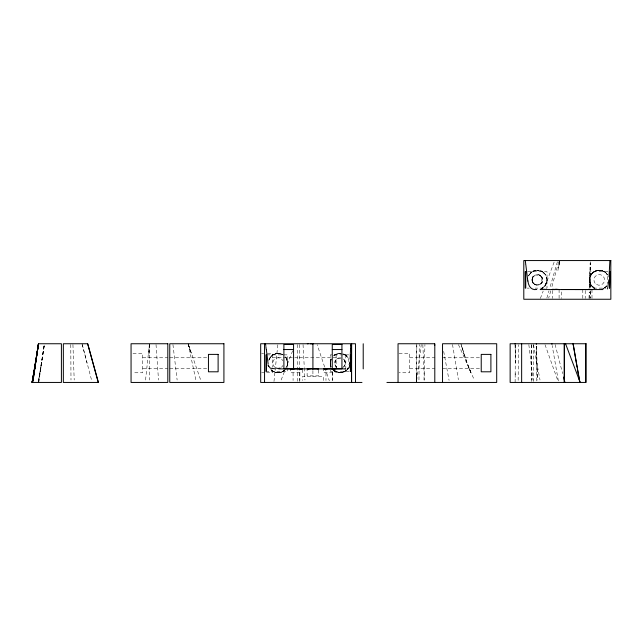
<?xml version="1.0" encoding="UTF-8"?>
<svg xmlns="http://www.w3.org/2000/svg" width="643" height="643" viewBox="0 0 643 643"><rect width="100%" height="100%" fill="white"/><g stroke="black" fill="none" stroke-linecap="round" stroke-linejoin="round"><path stroke-width="0.48" stroke-dasharray="3.21 2.41" d="M416.423 343.748L416.415 381.452L416.961 373.487M515.26 363.03L515.268 353.586L515.268 358.762M515.268 360.281L515.164 377.328M590.483 261.765L590.314 287.164M416.463 373.623L416.423 381.46L416.736 373.583M590.322 287.566L590.338 284.745M418.955 379.884L419.268 344.511M518.154 380.343L518.467 344.68M416.415 382.44L416.849 344.64M515.107 382.44L515.212 372.771M536.35 380.937L536.431 349.101M590.274 290.789L590.194 298.039M590.282 291.432L590.274 298.288M332.31 380.519L332.527 369.942M589.543 298.448L589.695 291.994M589.808 287.164L590.395 262.979M149.184 353.562L149.433 343.748L148.654 353.562M423.994 380.021L424.927 344.552M589.012 298.448L589.221 291.994M589.374 287.164L590.153 262.979M538.304 285.138L541.671 282.984L541.961 277.278L539.292 274.955L541.784 276.996M331.129 359.228L330.381 364.171M330.381 362.065L331.266 358.939L330.325 362.853L331.129 366.96M532.099 280.87L532.099 278.933M559.74 261.54L559.378 265.463L559.756 261.54L557.931 270.373L559.659 261.54M277.824 344.728L273.982 381.46M145.551 380.021L149.345 344.552M546.228 283.708L544.613 286.28L541.607 288.586L545.553 285.01L547.008 279.906L545.457 274.649L541.414 271.137L537.805 270.245L534.06 270.799L530.877 272.696L528.659 275.622M416.648 380.648L421.245 344.624M38.765 382.44L44.214 344.744L40.63 367.925M38.676 379.989L41.401 363.215M38.572 382.44L44.391 344.712L38.234 382.44M546.92 281.208L545.272 285.428L541.953 288.402M532.878 282.816L535.378 284.849L532.878 282.816L532.01 279.906L532.999 276.82L536.366 274.674M286.778 367.346L287.71 362.113L285.926 357.428M287.413 365.666L287.542 361.02L285.299 356.648M334.681 363.094L335.373 360.466L338.041 358.151M342.55 367.764C345.693 366.1 346.191 361.197 343.378 358.987L344.335 360.016L345.315 363.094M558.727 261.765L551.782 287.164M536.366 285.138L533.272 283.338L532.01 279.906L533.521 276.193L532.878 276.996M550.762 290.797L548.712 298.047M557.409 261.765L549.709 288.369M546.855 298.047L549.001 290.789M532.01 279.906L532.999 276.82L535.137 275.059L539.879 275.236L542.282 277.945L540.57 275.686L538.304 274.674M268.878 360.128L269.248 359.172M554.097 262.191L544.099 288.667M542.563 280.87L541.671 282.984L539.533 284.753L534.783 284.576L532.388 281.867L533.272 283.338M540.369 298.432L543.174 291.086M292.629 350.829L280.806 380.841M592.235 286.569L590.322 283.635L589.567 279.906L590.226 276.394L592.235 273.235L590.033 276.94L589.711 281.57L591.48 285.677L594.855 288.53M545.843 284.503L546.654 282.478M286.979 366.904L287.767 363.094L286.119 357.693M269.216 359.236L271.282 356.222L269.216 359.236L270.132 357.596M590.523 275.726L589.679 278.435C590.475 269.473 603.632 267.343 607.595 275.027L607.595 283.563M335.051 361.133L335.373 360.466L335.662 366.18L336.619 367.201L335.051 365.055M344.624 365.722L344.945 365.055M528.458 276.048L529.39 274.384M532.388 277.945L532.999 276.82M541.671 282.984L542.282 281.867L541.141 283.619L541.784 282.816M591.198 274.529L593.079 272.447L592.058 273.428M606.92 285.797L603.6 288.538A9.677 9.677 0 0 0 606.815 285.926L603.351 288.659M270.446 357.17C273.235 353.417 278.869 352.3 282.88 354.695M285.122 369.733L282.277 371.815L278.732 372.747M592.34 273.13L596.913 270.518M284.785 370.079L284.897 369.966A9.677 9.677 0 0 1 271.25 369.934L271.057 369.741M531.327 272.319L529.028 274.947L531.801 271.973L531.327 272.319L534.084 270.791L533.352 271.089L538.167 270.269L537.018 270.237L541.92 271.386L540.675 270.832M333.508 355.925L335.678 354.446M346.464 370.288C342.775 373.768 336.385 373.527 332.986 369.757A9.677 9.677 0 0 0 346.633 370.135M605.023 287.662L606.068 286.754M284.897 369.966L281.546 372.128M283.796 370.907C279.769 374.049 273.5 373.069 270.47 369.058M333.042 369.821C336.385 373.366 342.51 373.84 346.119 370.432M271.209 356.294C274.457 353.007 279.826 352.493 283.595 355.137M339.866 353.425C341.546 353.296 334.44 353.779 334.119 355.41L337.326 353.795L340.806 353.457M334.119 355.41L338.371 353.562L335.839 354.365M272.688 355.065L276.016 353.65L278.089 353.425L282.012 354.253L281.433 354.02M595.322 271.065C603.303 268.919 593.642 270.968 592.991 272.528L595.579 270.952M541.478 288.57L542.869 287.839L541.205 288.578M541.342 288.627L542.869 287.839M344.005 371.895L344.64 371.582L341.152 372.699M601.526 289.302L603.881 288.394M275.26 353.843L276.016 353.65M279.046 372.723L281.883 371.992M596.616 270.599L599.597 270.237L602.595 270.832M340.838 372.731L342.59 372.418M275.381 372.385L280.163 372.546M337.446 358.424L342.197 358.247M527.694 271.684L547.008 271.684L547.008 288.128L535.121 288.128M607.948 271.684L589.567 271.684L589.567 288.128M527.196 288.128L529.173 288.128M593.441 288.128L606.011 288.128M132.988 353.425L142.666 353.425L142.666 372.771L132.988 372.771M261.645 353.425L263.582 353.425M267.448 353.425L272.286 353.425L272.286 367.225M399.006 353.425L409.647 353.425L409.647 372.771L399.006 372.771M266.933 354.872L287.767 354.872L287.767 371.316L265.945 371.316M348.763 354.872L330.325 354.872L330.325 371.316L350.7 371.316M142.666 357.773L167.815 357.773M169.752 357.773L207.448 357.773M272.286 357.773L297.436 357.773M299.373 357.773L336.128 357.773M409.647 357.773L434.797 357.773M442.537 357.773L480.233 357.773M142.666 368.415L167.815 368.415M169.752 368.415L207.448 368.415M409.647 368.415L434.797 368.415M442.537 368.415L480.233 368.415M261.645 372.771L265.511 372.771M266.483 372.771L272.286 372.771L272.286 369.934M598.111 270.301L601.181 270.43M339.713 372.763L338.194 372.602M277.792 372.763L274.167 371.935L271.274 369.958L274.167 371.935M339.126 372.731L337.929 372.546M279.191 353.481L280.091 353.634M332.986 369.757L335.099 371.437L337.961 372.554M343.177 353.955L346.103 355.587M601.526 270.502L605.071 272.182L607.595 275.027A9.677 9.677 0 0 0 592.179 273.299A9.677 9.677 0 0 0 594.936 288.57M274.239 371.967L273.162 371.421M336.747 372.209L333.235 369.878M345.83 355.378L342.695 353.803C347.284 355.137 350.258 359.3 348.353 364.316M589.735 281.69L591.271 285.388L595.249 288.715M541.84 271.346L544.79 273.741L543.962 272.857A9.677 9.677 0 0 0 528.538 275.887M594.349 288.249L591.255 285.363L589.695 281.441M594.06 288.072L592.058 286.384M605.023 272.15L606.092 273.074M346.231 355.7L348.353 358.215A9.677 9.677 0 0 0 333.42 356.005M541.398 276.474L542.563 278.933M458.419 344.552L474.341 380.021M468.908 367.933L471.038 372.731L467.292 363.44L470.901 372.803M463.836 353.787L467.316 363.504L460.87 343.748L463.957 353.835L461.184 344.664M545.023 344.68L557.714 380.351M188.407 344.552L200.68 380.021M324.948 367.925L329.329 380.809M324.635 366.984L317.144 344.64M195.793 379.7L188.126 343.748L191.309 353.264M188.126 343.748L191.043 353.023M330.51 364.999L330.333 363.432L331.089 366.872L330.398 364.292M82.031 343.748L91.756 380.809M555.078 344.471L562.649 373.615M82.264 344.64L87.078 363.215M546.654 277.318L546.92 278.596M558.357 380.937L552.168 345.5M443.678 351.391L449.087 380.407M533.457 344.552L540.007 380.021M452.503 344.471L458.395 379.756M528.843 344.624L533.039 380.214M172.943 344.552L177.13 380.021M156.024 344.552L158.516 380.021M303.046 344.552L304.268 367.129M304.316 367.933L304.967 380.021M422.821 344.632L424.436 380.238M536.439 346.199L537.669 380.053M72.932 344.552L74.21 380.021M536.399 346.135L537.331 379.997M515.164 346.119L515.147 345.532M536.407 347.308L536.399 346.722M515.204 348.498L515.139 343.748L515.252 353.304M515.212 349.093L515.22 349.993M515.228 350.298L515.268 356.937M70.77 344.552L70.995 380.021M149.433 343.748L149.522 380.021M582.799 289.527L582.799 298.44M591.986 289.503L591.986 298.44M585.218 290.507L585.218 298.44M561.516 291.922L561.516 298.44M559.097 289.503L559.097 298.44M552.329 290.507L552.329 298.44M533.602 344.744L533.602 381.452M531.568 344.744L531.568 381.452M531.496 344.552L531.496 380.021M345.805 354.872L345.805 371.316M336.128 354.872L336.128 371.316M335.164 369.436L335.164 372.771L323.558 372.771L323.558 369.436M332.744 372.771L332.744 380.503M325.969 372.771L325.969 380.503M323.558 380.503L323.558 376.637L302.274 376.637L302.274 380.503M318.719 370.014L318.719 375.866L307.121 375.866L307.113 370.014M312.916 370.689L312.916 376.637M302.274 369.436L302.274 372.771L290.668 372.771L290.668 369.436M299.855 372.771L299.855 380.503M299.373 344.552L299.373 382.44M297.436 344.552L297.436 381.235M293.079 372.771L293.079 380.503M543.922 272.825A9.677 9.677 0 0 1 541.969 288.394M282.816 365.537A5.321 5.321 0 0 1 281.441 367.225M274.738 367.225A5.321 5.321 0 0 1 274.73 358.971A5.321 5.321 0 0 1 282.816 360.651M343.354 358.963A5.321 5.321 0 0 1 343.354 367.225M336.643 367.225A5.321 5.321 0 0 1 340.967 357.862M331.065 366.807A9.677 9.677 0 0 1 331.065 359.381M285.404 356.761A9.677 9.677 0 0 1 286.891 367.113M268.806 360.369A9.677 9.677 0 0 1 282.727 354.606M41.731 363.094L38.58 380.503L41.731 363.094M596.583 284.511A5.321 5.321 0 0 0 604.565 279.906A5.321 5.321 0 0 0 596.583 275.3A5.321 5.321 0 0 0 596.583 284.511M534.671 284.511A5.321 5.321 0 0 0 542.652 279.906A5.321 5.321 0 0 0 534.671 275.3A5.321 5.321 0 0 0 534.671 284.511"/><path stroke-width="0.96" d="M351.608 382.44L351.544 343.748L351.544 382.44M351.536 363.094L351.608 343.748M609.001 276.844L609.902 260.56M350.089 359.075L350.612 348.305M608.833 279.858L607.579 288.924M349.913 362.105L349.888 362.556M349.864 362.845L349.832 363.335M349.824 363.472L349.221 367.876M350.789 345.821L350.877 344.969M33.524 377.481L33.822 375.496M34.111 373.511L38.484 343.748L61.407 343.748L61.407 382.44L32.15 382.44L35.478 363.215L33.356 376.669M32.6 381.452L38.508 343.748L32.158 382.44L33.034 377.537M32.753 380.519L33.05 378.598M33.677 373.792L32.158 382.44L33.838 372.827M348.193 368.23L347.324 369.412M552.337 289.318L559.064 289.503M585.218 289.487L591.97 289.567L589.076 289.511M307.113 368.857L311.308 368.841M291.07 368.865L290.668 368.801L302.266 368.865M559.008 289.503L556.348 289.511M323.783 368.793L334.754 368.865M555.239 289.511L552.345 289.503L554.925 289.535M588.281 289.511L585.234 289.503L587.967 289.535M291.126 368.785L294.333 368.873M558.863 289.503L557.714 289.575M345.629 368.889L345.203 368.889M582.148 289.519L582.759 289.527L561.725 289.535L570.759 289.487M581.802 289.543L574.914 289.551M290.893 368.881L292.581 368.881M323.71 368.881L325.471 368.881M345.146 368.889L279.826 368.881M603.005 289.567L540.675 289.559M310.312 343.756L313.028 343.748M299.011 368.881L302.266 368.897M591.681 289.567L590.459 289.575M301.406 368.873L299.654 368.873M317.771 368.889L318.406 368.889M332.544 368.873L334.296 368.873M335.003 368.881L331.901 368.881M588.602 289.254L591.986 289.487M555.713 289.254L559.097 289.487M554.764 289.575L552.634 289.567M587.654 289.575L585.395 289.567M283.893 349.551L293.57 349.551M332.262 349.551L341.931 349.551M361.977 382.44L260.68 382.44L260.68 343.748L355.475 343.748L355.475 382.44M386.917 382.44L496.701 382.44L496.701 343.748L442.537 343.748L442.537 382.44M307.338 343.748L308.174 343.756M307.515 368.889L309.026 368.889M314.001 368.841L318.679 368.857M327.223 368.873L324.209 368.865M540.594 289.559L540.176 289.551M279.223 368.873L278.757 368.873M536.768 289.487C532.155 290.395 528.538 287.284 527.879 280.943M275.18 368.801L270.301 368.19L268.661 365.98M565.551 343.748L580.179 382.44M265.527 344.182L265.832 345.588M87.657 343.748L98.403 382.44L63.344 382.44L63.344 343.748L87.681 343.748L98.258 382.44M563.549 377.087L564.94 382.44M268.139 364.034L266.371 349.76M434.507 343.748L434.797 345.283M577.446 369.154L579.857 382.44L573.09 343.748L577.101 367.185M551.863 343.748L551.967 344.318M527.509 278.676L525.853 265.069M525.275 260.56L525.781 264.522M536.334 343.748L536.342 344.343M515.107 343.748L515.123 344.343M585.66 343.748L585.66 382.44M564.441 343.748L564.441 382.44M564.192 343.748L564.192 382.44M521.65 343.748L521.65 382.44M434.797 382.44L434.797 343.748L398.041 343.748L398.041 382.44M363.215 343.748L363.215 368.889M312.916 343.748L312.916 369.685M264.546 343.748L264.546 382.44M527.871 281.047A58.183 7.411 -86.5 0 1 527.493 278.797M280.051 368.045A5.321 5.321 0 0 1 276.128 368.045M350.877 345.645A47.293 1.173 -89.5 0 1 351.062 344.166M350.62 348.602A50.966 1.294 -89.7 0 1 350.797 346.03M268.597 366.663A56.825 6.076 -86.2 0 1 268.043 365.015M265.856 346.489A50.194 1.929 88 0 1 266.21 349.398M265.262 343.764A49.905 1.969 88.1 0 1 265.519 344.013M348.353 367.973A9.677 9.677 0 0 1 347.116 369.645M33.074 379.466L32.777 381.452L33.074 379.466M38.484 343.748L33.372 377.481L38.508 343.748M610.85 260.56L523.796 260.56L523.796 299.252L610.85 299.252L610.81 260.56M525.757 271.684L525.21 271.684L525.21 288.128L525.757 288.128L525.757 271.684M609.885 271.684L609.588 288.128L609.885 271.684M167.815 343.748L131.059 343.748L131.059 382.44L167.815 382.44L167.815 343.748M223.917 343.748L169.752 343.748L169.752 382.44L223.917 382.44L223.917 343.748M586.046 343.748L510.14 343.748L510.14 382.44L586.046 382.44L586.046 343.748M293.57 344.471L283.893 344.471L283.893 368.76L293.57 368.76L293.57 344.471M341.931 344.471L332.262 344.471L332.262 368.76L341.931 368.76L341.931 344.471M218.114 354.389L208.445 354.389L208.445 371.799L218.114 371.799L218.114 354.389M490.898 354.389L481.229 354.389L481.229 371.799L490.898 371.799L490.898 354.389M266.467 354.872L265.945 354.872L265.945 371.316L266.467 371.316L266.467 354.872M350.7 354.872L350.427 371.316L350.7 354.872"/></g></svg>
